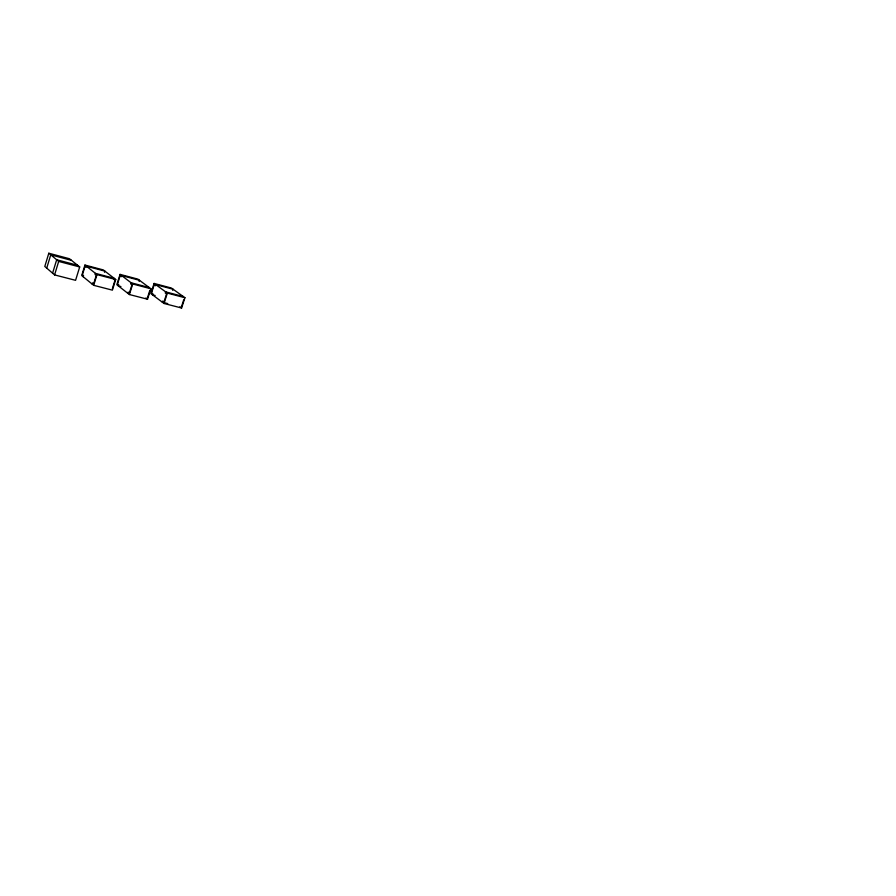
<?xml version="1.0" encoding="UTF-8"?>
<svg xmlns="http://www.w3.org/2000/svg" width="896" height="896" viewBox="0 0 896 896"><rect width="100%" height="100%" fill="white"/><g stroke="black" fill="none" stroke-linecap="round" stroke-linejoin="round"><path stroke-width="1.34" d="M48.81 253.232L44.8 266.459L54.578 274.904L75.578 280.325L79.688 266.963L69.474 258.742L48.81 253.232L58.688 261.419L79.688 266.963M46.726 268.117L50.747 254.834L71.478 260.355M52.584 273.179L56.683 259.75L77.605 265.294M54.578 274.904L58.688 261.419M84.963 265.048L81.726 275.542L93.666 285.32L112.392 290.147L115.718 279.518L103.342 269.942L84.963 265.048L96.992 274.602L115.718 279.518M83.182 276.741L83.541 275.565L82.443 274.669L84.963 266.515L86.072 267.389L86.43 266.224L104.866 271.118L104.507 272.272M92.142 284.077L92.512 282.89L93.654 283.819L96.242 275.486L95.088 274.568L95.458 273.381L114.139 278.298L113.77 279.485M93.666 285.32L96.992 274.602M112.37 288.658L114.957 280.403M120.064 274.389L116.827 284.704L129.394 294.538L147.538 299.219L150.864 288.77L137.894 279.126L120.064 274.389L132.731 283.998L150.864 288.77M127.792 293.283L128.162 292.118L129.36 293.059L131.947 284.861L130.738 283.942L131.107 282.778L149.206 287.538M129.394 294.538L132.731 283.998M139.126 281.445L139.485 280.302L121.61 275.565L121.251 276.707L120.086 275.822L117.566 283.853L118.731 284.76L118.362 285.902L120.915 286.574M147.493 297.741L149.71 290.786M154.101 283.438L150.864 293.586L164.024 303.475L181.608 308.011L184.934 297.73L171.405 288.03L154.101 283.438L167.35 293.104L184.934 297.73M162.344 302.21L162.714 301.067L163.968 302.008L166.555 293.955L165.29 293.026L165.659 291.872L183.21 296.498M164.024 303.475L167.35 293.104M172.704 290.349L173.062 289.218L155.725 284.626L155.366 285.757L154.146 284.861L151.626 292.757L152.835 293.664L152.477 294.795L155.142 295.49M181.552 306.555L183.702 299.902M163.699 302.557L167.742 303.61M179.894 306.746L181.608 308.011M145.891 297.965L147.538 299.219"/></g></svg>
